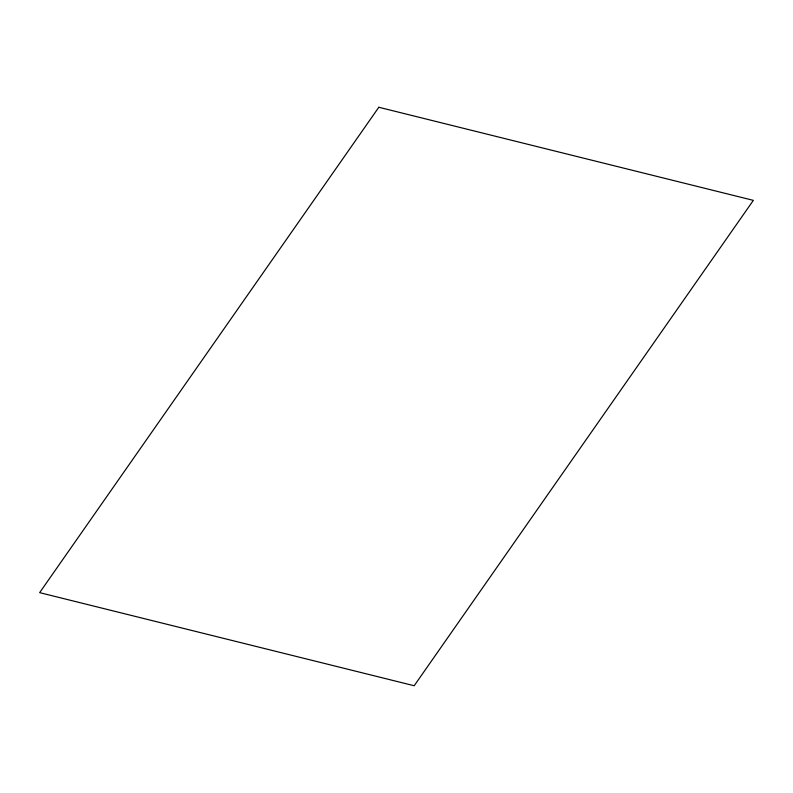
<?xml version="1.0" encoding="UTF-8"?>
<svg xmlns="http://www.w3.org/2000/svg" width="793" height="793" viewBox="0 0 793 793"><rect width="100%" height="100%" fill="white"/><g stroke="black" fill="none" stroke-linecap="round" stroke-linejoin="round"><path stroke-width="1.19" d="M378.816 107.263L39.65 592.639L414.184 685.737L753.35 200.361L378.816 107.263"/></g></svg>
